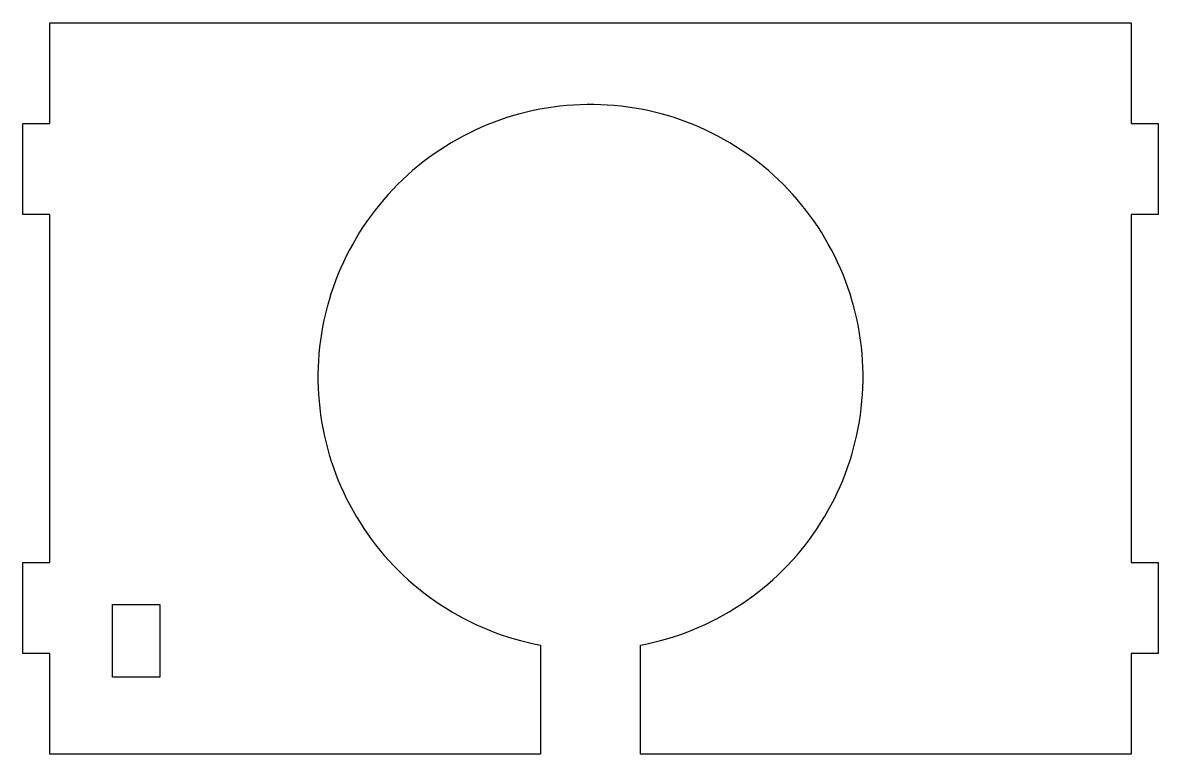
# Model space of a CAD drawing. Header units: millimetres. Extents: x 0 to 125, y 0 to 80.
import ezdxf

# ---------------------------------------------------------------- set-up
doc = ezdxf.new("R2010")
doc.units = ezdxf.units.MM
doc.layers.add('CUT', color=1, linetype='Continuous')

msp = doc.modelspace()

# ---------------------------------------------------------------- linework, layer by layer
at = {"layer": 'CUT'}
for points in [[(0, 59.4), (0, 69.4), (3, 69.4), (3, 80.5), (122, 80.5), (122, 69.4), (125, 69.4), (125, 59.4), (122, 59.4), (122, 21.1), (125, 21.1), (125, 11.1), (122, 11.1), (122, 0), (68, 0), (68, 12.0085), (68.7342, 12.1549), (69.4645, 12.3196), (70.1905, 12.5025), (70.9116, 12.7034), (71.6276, 12.9223), (72.3378, 13.1589), (73.0419, 13.4132), (73.7395, 13.685), (74.4301, 13.9741), (75.1132, 14.2804), (75.7885, 14.6036), (76.4555, 14.9436), (77.1138, 15.3001), (77.763, 15.6729), (78.4027, 16.0618), (79.0325, 16.4665), (79.652, 16.8868), (80.2609, 17.3225), (80.8586, 17.7732), (81.445, 18.2387), (82.0195, 18.7187), (82.5819, 19.2128), (83.1318, 19.7209), (83.6688, 20.2425), (84.1926, 20.7773), (84.703, 21.325), (85.1995, 21.8854), (85.6818, 22.4579), (86.1498, 23.0423), (86.603, 23.6381), (87.0412, 24.2451), (87.4641, 24.8629), (87.8715, 25.491), (88.263, 26.1291), (88.6386, 26.7767), (88.9978, 27.4335), (89.3406, 28.0991), (89.6666, 28.773), (89.9757, 29.4549), (90.2677, 30.1442), (90.5424, 30.8406), (90.7997, 31.5437), (91.0393, 32.2529), (91.2612, 32.968), (91.4651, 33.6883), (91.651, 34.4135), (91.8188, 35.1431), (91.9683, 35.8767), (92.0994, 36.6137), (92.2121, 37.3538), (92.3063, 38.0965), (92.382, 38.8413), (92.439, 39.5878), (92.4774, 40.3355), (92.4971, 41.0838), (92.4982, 41.8325), (92.4805, 42.5809), (92.4442, 43.3287), (92.3893, 44.0753), (92.3157, 44.8203), (92.2236, 45.5633), (92.1129, 46.3037), (91.9838, 47.0411), (91.8364, 47.7751), (91.6707, 48.5052), (91.4868, 49.2309), (91.2848, 49.9518), (91.065, 50.6674), (90.8273, 51.3773), (90.5721, 52.0811), (90.2993, 52.7783), (90.0092, 53.4684), (89.702, 54.1512), (89.3778, 54.826), (89.0369, 55.4925), (88.6795, 56.1503), (88.3058, 56.799), (87.916, 57.4382), (87.5104, 58.0674), (87.0892, 58.6863), (86.6527, 59.2946), (86.2012, 59.8917), (85.7349, 60.4774), (85.2541, 61.0512), (84.7591, 61.6129), (84.2503, 62.1621), (83.728, 62.6984), (83.1924, 63.2215), (82.644, 63.7311), (82.083, 64.2268), (81.5098, 64.7084), (80.9247, 65.1755), (80.3282, 65.6279), (79.7206, 66.0652), (79.1023, 66.4873), (78.4736, 66.8938), (77.835, 67.2845), (77.1868, 67.6591), (76.5295, 68.0174), (75.8635, 68.3592), (75.1891, 68.6843), (74.5068, 68.9925), (73.8171, 69.2835), (73.1202, 69.5573), (72.4168, 69.8135), (71.7072, 70.0522), (70.9919, 70.273), (70.2713, 70.476), (69.5459, 70.6609), (68.816, 70.8276), (68.0822, 70.9761), (67.345, 71.1062), (66.6047, 71.2179), (65.8619, 71.311), (65.117, 71.3856), (64.3704, 71.4416), (63.6227, 71.479), (62.8743, 71.4977), (62.1257, 71.4977), (61.3773, 71.479), (60.6296, 71.4416), (59.883, 71.3856), (59.1381, 71.311), (58.3953, 71.2179), (57.655, 71.1062), (56.9178, 70.9761), (56.184, 70.8276), (55.4541, 70.6609), (54.7287, 70.476), (54.0081, 70.273), (53.2928, 70.0522), (52.5832, 69.8135), (51.8798, 69.5573), (51.1829, 69.2835), (50.4932, 68.9925), (49.8109, 68.6843), (49.1365, 68.3592), (48.4705, 68.0174), (47.8132, 67.6591), (47.165, 67.2845), (46.5264, 66.8938), (45.8977, 66.4873), (45.2794, 66.0652), (44.6718, 65.6279), (44.0753, 65.1755), (43.4902, 64.7084), (42.917, 64.2268), (42.356, 63.7311), (41.8076, 63.2215), (41.272, 62.6984), (40.7497, 62.1621), (40.2409, 61.6129), (39.7459, 61.0512), (39.2651, 60.4774), (38.7988, 59.8917), (38.3473, 59.2946), (37.9108, 58.6863), (37.4896, 58.0674), (37.084, 57.4382), (36.6942, 56.799), (36.3205, 56.1503), (35.9631, 55.4925), (35.6222, 54.826), (35.298, 54.1512), (34.9908, 53.4684), (34.7007, 52.7783), (34.4279, 52.0811), (34.1727, 51.3773), (33.935, 50.6674), (33.7152, 49.9518), (33.5132, 49.2309), (33.3293, 48.5052), (33.1636, 47.7751), (33.0162, 47.0411), (32.8871, 46.3037), (32.7764, 45.5633), (32.6843, 44.8203), (32.6107, 44.0753), (32.5558, 43.3287), (32.5195, 42.5809), (32.5018, 41.8325), (32.5029, 41.0838), (32.5226, 40.3355), (32.561, 39.5878), (32.618, 38.8413), (32.6937, 38.0965), (32.7879, 37.3538), (32.9006, 36.6137), (33.0317, 35.8767), (33.1812, 35.1431), (33.349, 34.4135), (33.5349, 33.6883), (33.7388, 32.968), (33.9607, 32.2529), (34.2003, 31.5437), (34.4576, 30.8406), (34.7323, 30.1442), (35.0243, 29.4549), (35.3334, 28.773), (35.6594, 28.0991), (36.0022, 27.4335), (36.3614, 26.7767), (36.737, 26.1291), (37.1285, 25.491), (37.5359, 24.8629), (37.9588, 24.2451), (38.397, 23.6381), (38.8502, 23.0423), (39.3182, 22.4579), (39.8005, 21.8854), (40.297, 21.325), (40.8074, 20.7773), (41.3312, 20.2425), (41.8682, 19.7209), (42.4181, 19.2128), (42.9805, 18.7187), (43.555, 18.2387), (44.1414, 17.7732), (44.7391, 17.3225), (45.348, 16.8868), (45.9675, 16.4665), (46.5973, 16.0618), (47.237, 15.6729), (47.8862, 15.3001), (48.5445, 14.9436), (49.2115, 14.6036), (49.8868, 14.2804), (50.5699, 13.9741), (51.2605, 13.685), (51.9581, 13.4132), (52.6622, 13.1589), (53.3724, 12.9223), (54.0884, 12.7034), (54.8095, 12.5025), (55.5355, 12.3196), (56.2658, 12.1549), (57, 12.0085), (57, 0), (3, 0), (3, 11.1), (0, 11.1), (0, 21.1), (3, 21.1), (3, 59.4), (0, 59.4)], [(9.9, 8.5), (9.9, 16.5), (15.1, 16.5), (15.1, 8.5), (9.9, 8.5)]]:
    msp.add_lwpolyline(points, close=True, dxfattribs=at)

doc.saveas('drawing.dxf')
